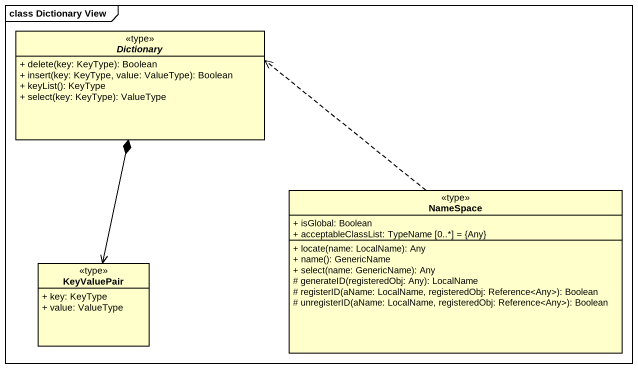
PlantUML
@startuml
mainframe class Dictionary View
hide circle
hide empty members
skinparam classAttributeIconSize 0
abstract class Dictionary <<type>> {
  + delete(key: KeyType): Boolean
  + insert(key: KeyType, value: ValueType): Boolean
  + keyList(): KeyType
  + select(key: KeyType): ValueType
}
class "NameSpace" as NameSpace_ <<type>> {
  + isGlobal: Boolean
  + acceptableClassList: TypeName [0..*] = {Any}
  + locate(name: LocalName): Any
  + name(): GenericName
  + select(name: GenericName): Any
  # generateID(registeredObj: Any): LocalName
  # registerID(aName: LocalName, registeredObj: Reference<Any>): Boolean
  # unregisterID(aName: LocalName, registeredObj: Reference<Any>): Boolean
}
class KeyValuePair <<type>> {
  + key: KeyType
  + value: ValueType
}
NameSpace_ .left.> Dictionary
KeyValuePair <-up-* Dictionary
@enduml
